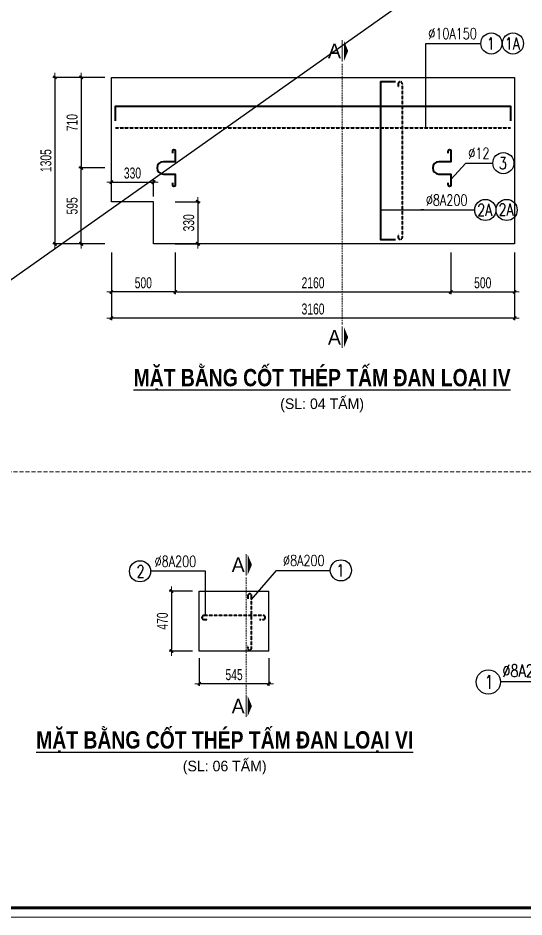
# Model space of a CAD drawing. Header units: millimetres. Extents: x -178395 to 493851, y -561170 to -280028.
# Drawn here: x 45809 to 61672, y -493607 to -465422 of the extents above; entities that cross this region are included whole.
import ezdxf
from ezdxf.enums import TextEntityAlignment as Align

# ---------------------------------------------------------------- set-up
doc = ezdxf.new("R2010")
doc.units = ezdxf.units.MM
doc.header["$MEASUREMENT"] = 0
doc.header["$PDMODE"] = 32
doc.linetypes.add('HIDDEN', pattern=[0.375, 0.25, -0.125])
doc.layers.get('Defpoints').update_dxf_attribs({"color": 1})
doc.layers.add('KCS_Plotter', color=11, linetype='Continuous', plot=False)
for name, color, linetype, lineweight in [('Khungten_LCDI', 7, 'Continuous', 5), ('LC Dim', 8, 'Continuous', 18), ('LC Khac', 4, 'Continuous', 9), ('LC MANH DUT', 35, 'HIDDEN', 5), ('LC Net dam2', 6, 'Continuous', 40), ('LC Net thay', 63, 'Continuous', 25), ('LC Text1', 3, 'Continuous', 20), ('LC Text2', 7, 'Continuous', 25)]:
    doc.layers.add(name, color=color, linetype=linetype, lineweight=lineweight)
doc.styles.add('HOATBIF', font='hoatbif.shx', dxfattribs={"width": 0.7})
doc.styles.add('Khungten', font='VHAVAN.TTF', dxfattribs={"width": 0.9, "height": 5000})
doc.styles.add('LC 1', font='VHAVANB.TTF')
doc.styles.add('LC 3', font='vnsimli.shx', dxfattribs={"width": 0.75})
doc.styles.add('LC3', font='VHARIALB.TTF', dxfattribs={"width": 0.8})
doc.styles.add('Title', font='VHBLACK.TTF', dxfattribs={"width": 0.8})
doc.dimstyles.new('1-170', dxfattribs={"dimscale": 138, "dimtxt": 2.5, "dimasz": 0.35, "dimexe": 0.5, "dimexo": 0, "dimgap": 0.8, "dimtad": 1, "dimdec": 0, "dimzin": 0, "dimdsep": 46, "dimtxsty": 'HOATBIF', "dimblk1": 'DOT', "dimblk2": 'DOT', "dimsah": 1, "dimcen": -1, "dimdle": 1, "dimclrd": 256, "dimclre": 256, "dimclrt": 4, "dimadec": 3, "dimazin": 2, "dimtfac": 0.333333, "dimtdec": 0, "dimtix": 1, "dimtmove": 2, "dimatfit": 3, "dimldrblk": 'DOT', "dimfxl": 1, "dimtvp": 0.833333, "dimtolj": 1, "dimtzin": 0, "dimarcsym": 0})

# ---------------------------------------------------------------- blocks, each defined once
blk = doc.blocks.new('lcdi fix')
at = {"layer": 'Defpoints', "lineweight": 0}
blk.add_lwpolyline([(-1200, -14850), (-1200, 14850), (40800, 14850), (40800, -14850)], close=True, dxfattribs=at)
at = {"layer": 'Khungten_LCDI', "color": 5, "lineweight": 60}
blk.add_lwpolyline([(0, -14650), (0, 14650), (40600, 14650), (40600, -14650)], close=True, dxfattribs=at)
at = {"color": 7, "style": 'Khungten', "width": 0.8}
for tag, p in [('REVISION', (39499, -10746)), ('NGAYHT', (39546, -11609))]:
    blk.add_attdef(tag, text='', height=200, dxfattribs=at).set_placement(p, align=Align.CENTER)
at = {"layer": 'LC Text1', "color": 3, "style": 'LC 1', "width": 1.834006}
for tag, p, p2 in [('TENBANVE1', (36913, -8886), (40339, -8886)), ('TENBANVE2', (36913, -9562), (40339, -9562))]:
    blk.add_attdef(tag, text='', height=250, dxfattribs=at).set_placement(p, p2, align=Align.FIT)
at = {"layer": 'LC Text1', "style": 'Title', "width": 0.7}
blk.add_attdef('SOBANVE', text='', height=250, dxfattribs=at).set_placement((39562, -13896), align=Align.CENTER)
blk = doc.blocks.new('DOT')
at = {"layer": 'LC Dim'}
blk.add_line((-3, 0), (3, 0), dxfattribs=at)
at = {"layer": 'LC Dim', "color": 4}
blk.add_line((-1, -1), (1, 1), dxfattribs=at)
blk.add_lwpolyline([(0.5, 1), (-1, -0.5), (-0.5, -1), (1, 0.5)], close=True, dxfattribs=at)
blk = doc.blocks.new('*D450')
at = {"layer": 'Defpoints', "color": 0, "transparency": 16777216}
for p in [(48738, -472777), (61378, -472777), (48738, -474831)]:
    blk.add_point(p, dxfattribs=at)
at = {"layer": 'LC Dim', "lineweight": -2, "transparency": 16777216}
for p, q in [((48738, -472777), (48738, -474900)), ((61378, -472777), (61378, -474900)), ((61330, -474831), (48787, -474831))]:
    blk.add_line(p, q, dxfattribs=at)
at = {"layer": 'LC Dim', "lineweight": -2, "transparency": 16777216, "xscale": 48.3, "yscale": 48.3, "zscale": 48.3, "rotation": 180}
blk.add_blockref('DOT', (48738, -474831), dxfattribs=at)
at = {"layer": 'LC Dim', "lineweight": -2, "transparency": 16777216, "xscale": 48.3, "yscale": 48.3, "zscale": 48.3}
blk.add_blockref('DOT', (61378, -474831), dxfattribs=at)
at = {"layer": 'LC Dim', "color": 4, "transparency": 16777216, "insert": (55058, -474548), "char_height": 345, "attachment_point": 5, "style": 'HOATBIF'}
blk.add_mtext('\\A1;3160', dxfattribs=at)
blk = doc.blocks.new('_Dot')
at = {"color": 0, "linetype": 'ByBlock', "lineweight": -2}
blk.add_line((-0.5, 0), (-1, 0), dxfattribs=at)
at = {"color": 0, "linetype": 'ByBlock', "const_width": 0.5}
blk.add_lwpolyline([(-0.25, 0, 1), (0.25, 0, 1)], format="xyb", close=True, dxfattribs=at)
blk = doc.blocks.new('*D451')
at = {"layer": 'Defpoints', "color": 0, "transparency": 16777216}
for p in [(48527, -467283), (47790, -470123), (48527, -470123)]:
    blk.add_point(p, dxfattribs=at)
at = {"layer": 'LC Dim', "lineweight": -2, "transparency": 16777216}
for p, q in [((48527, -467283), (47721, -467283)), ((47790, -467331), (47790, -470074)), ((48527, -470123), (47721, -470123))]:
    blk.add_line(p, q, dxfattribs=at)
at = {"layer": 'LC Dim', "lineweight": -2, "transparency": 16777216, "xscale": 48.3, "yscale": 48.3, "zscale": 48.3}
for p, rotation in [((47790, -467283), 90), ((47790, -470123), 270)]:
    blk.add_blockref('DOT', p, dxfattribs=dict(at, rotation=rotation))
at = {"layer": 'LC Dim', "color": 4, "transparency": 16777216, "insert": (47507, -468703), "char_height": 345, "attachment_point": 5, "rotation": 90, "style": 'HOATBIF'}
blk.add_mtext('\\A1;710', dxfattribs=at)
blk = doc.blocks.new('*D454')
at = {"layer": 'Defpoints', "color": 0, "transparency": 16777216}
for p in [(48738, -472777), (50738, -472777), (48738, -474009)]:
    blk.add_point(p, dxfattribs=at)
at = {"layer": 'LC Dim', "lineweight": -2, "transparency": 16777216}
for p, q in [((48738, -472777), (48738, -474078)), ((50738, -472777), (50738, -474078)), ((50690, -474009), (48787, -474009))]:
    blk.add_line(p, q, dxfattribs=at)
at = {"layer": 'LC Dim', "lineweight": -2, "transparency": 16777216, "xscale": 48.3, "yscale": 48.3, "zscale": 48.3, "rotation": 180}
blk.add_blockref('DOT', (48738, -474009), dxfattribs=at)
at = {"layer": 'LC Dim', "lineweight": -2, "transparency": 16777216, "xscale": 48.3, "yscale": 48.3, "zscale": 48.3}
blk.add_blockref('DOT', (50738, -474009), dxfattribs=at)
at = {"layer": 'LC Dim', "color": 4, "transparency": 16777216, "insert": (49738, -473726), "char_height": 345, "attachment_point": 5, "style": 'HOATBIF'}
blk.add_mtext('\\A1;500', dxfattribs=at)
blk = doc.blocks.new('*D455')
at = {"layer": 'Defpoints', "color": 0, "transparency": 16777216}
for p in [(50738, -472777), (59378, -472777), (59378, -474009)]:
    blk.add_point(p, dxfattribs=at)
at = {"layer": 'LC Dim', "lineweight": -2, "transparency": 16777216}
for p, q in [((50738, -472777), (50738, -474078)), ((59378, -472777), (59378, -474078)), ((50787, -474009), (59330, -474009))]:
    blk.add_line(p, q, dxfattribs=at)
at = {"layer": 'LC Dim', "lineweight": -2, "transparency": 16777216, "xscale": 48.3, "yscale": 48.3, "zscale": 48.3, "rotation": 180}
blk.add_blockref('DOT', (50738, -474009), dxfattribs=at)
at = {"layer": 'LC Dim', "lineweight": -2, "transparency": 16777216, "xscale": 48.3, "yscale": 48.3, "zscale": 48.3}
blk.add_blockref('DOT', (59378, -474009), dxfattribs=at)
at = {"layer": 'LC Dim', "color": 4, "transparency": 16777216, "insert": (55058, -473726), "char_height": 345, "attachment_point": 5, "style": 'HOATBIF'}
blk.add_mtext('\\A1;2160', dxfattribs=at)
blk = doc.blocks.new('TIEUDE1')
at = {"layer": 'LC Text2', "color": 7, "style": 'LC 1'}
blk.add_attdef('TIªU§Ò', text='', height=5, dxfattribs=at).set_placement((0, 0), align=Align.BOTTOM_CENTER)
blk.add_attdef('TL', text='', height=3, dxfattribs=at).set_placement((0, -2), align=Align.TOP_CENTER)
blk = doc.blocks.new('*D456')
at = {"layer": 'Defpoints', "color": 0, "transparency": 16777216}
for p in [(59378, -472777), (61378, -472777), (61378, -474009)]:
    blk.add_point(p, dxfattribs=at)
at = {"layer": 'LC Dim', "lineweight": -2, "transparency": 16777216}
for p, q in [((59378, -472777), (59378, -474078)), ((61378, -472777), (61378, -474078)), ((59427, -474009), (61330, -474009))]:
    blk.add_line(p, q, dxfattribs=at)
at = {"layer": 'LC Dim', "lineweight": -2, "transparency": 16777216, "xscale": 48.3, "yscale": 48.3, "zscale": 48.3, "rotation": 180}
blk.add_blockref('DOT', (59378, -474009), dxfattribs=at)
at = {"layer": 'LC Dim', "lineweight": -2, "transparency": 16777216, "xscale": 48.3, "yscale": 48.3, "zscale": 48.3}
blk.add_blockref('DOT', (61378, -474009), dxfattribs=at)
at = {"layer": 'LC Dim', "color": 4, "transparency": 16777216, "insert": (60378, -473726), "char_height": 345, "attachment_point": 5, "style": 'HOATBIF'}
blk.add_mtext('\\A1;500', dxfattribs=at)
blk = doc.blocks.new('*D458')
at = {"layer": 'Defpoints', "color": 0, "transparency": 16777216}
for p in [(48527, -467283), (46969, -472503), (48527, -472503)]:
    blk.add_point(p, dxfattribs=at)
at = {"layer": 'LC Dim', "lineweight": -2, "transparency": 16777216}
for p, q in [((48527, -467283), (46900, -467283)), ((46969, -467331), (46969, -472454)), ((48527, -472503), (46900, -472503))]:
    blk.add_line(p, q, dxfattribs=at)
at = {"layer": 'LC Dim', "lineweight": -2, "transparency": 16777216, "xscale": 48.3, "yscale": 48.3, "zscale": 48.3}
for p, rotation in [((46969, -467283), 90), ((46969, -472503), 270)]:
    blk.add_blockref('DOT', p, dxfattribs=dict(at, rotation=rotation))
at = {"layer": 'LC Dim', "color": 4, "transparency": 16777216, "insert": (46686, -469893), "char_height": 345, "attachment_point": 5, "rotation": 90, "style": 'HOATBIF'}
blk.add_mtext('\\A1;1305', dxfattribs=at)
blk = doc.blocks.new('*D459')
at = {"layer": 'Defpoints', "color": 0, "transparency": 16777216}
for p in [(47790, -470123), (48527, -470123), (48527, -472503)]:
    blk.add_point(p, dxfattribs=at)
at = {"layer": 'LC Dim', "lineweight": -2, "transparency": 16777216}
for p, q in [((48527, -470123), (47721, -470123)), ((47790, -472454), (47790, -470171)), ((48527, -472503), (47721, -472503))]:
    blk.add_line(p, q, dxfattribs=at)
at = {"layer": 'LC Dim', "lineweight": -2, "transparency": 16777216, "xscale": 48.3, "yscale": 48.3, "zscale": 48.3}
for p, rotation in [((47790, -470123), 90), ((47790, -472503), 270)]:
    blk.add_blockref('DOT', p, dxfattribs=dict(at, rotation=rotation))
at = {"layer": 'LC Dim', "color": 4, "transparency": 16777216, "insert": (47507, -471313), "char_height": 345, "attachment_point": 5, "rotation": 90, "style": 'HOATBIF'}
blk.add_mtext('\\A1;595', dxfattribs=at)
blk = doc.blocks.new('*D460')
at = {"layer": 'Defpoints', "color": 0, "transparency": 16777216}
for p in [(50058, -470568), (48738, -471013), (50058, -471015)]:
    blk.add_point(p, dxfattribs=at)
at = {"layer": 'LC Dim', "lineweight": -2, "transparency": 16777216}
for p, q in [((48738, -471013), (48738, -470499)), ((48787, -470568), (50010, -470568)), ((50058, -471015), (50058, -470499))]:
    blk.add_line(p, q, dxfattribs=at)
at = {"layer": 'LC Dim', "lineweight": -2, "transparency": 16777216, "xscale": 48.3, "yscale": 48.3, "zscale": 48.3, "rotation": 180}
blk.add_blockref('DOT', (48738, -470568), dxfattribs=at)
at = {"layer": 'LC Dim', "lineweight": -2, "transparency": 16777216, "xscale": 48.3, "yscale": 48.3, "zscale": 48.3}
blk.add_blockref('DOT', (50058, -470568), dxfattribs=at)
at = {"layer": 'LC Dim', "color": 4, "transparency": 16777216, "insert": (49398, -470285), "char_height": 345, "attachment_point": 5, "style": 'HOATBIF'}
blk.add_mtext('\\A1;330', dxfattribs=at)
blk = doc.blocks.new('*D461')
at = {"layer": 'Defpoints', "color": 0, "transparency": 16777216}
for p in [(50735, -471183), (50735, -472503), (51446, -472503)]:
    blk.add_point(p, dxfattribs=at)
at = {"layer": 'LC Dim', "lineweight": -2, "transparency": 16777216}
for p, q in [((50735, -471183), (51515, -471183)), ((51446, -471231), (51446, -472454)), ((50735, -472503), (51515, -472503))]:
    blk.add_line(p, q, dxfattribs=at)
at = {"layer": 'LC Dim', "lineweight": -2, "transparency": 16777216, "xscale": 48.3, "yscale": 48.3, "zscale": 48.3}
for p, rotation in [((51446, -471183), 90), ((51446, -472503), 270)]:
    blk.add_blockref('DOT', p, dxfattribs=dict(at, rotation=rotation))
at = {"layer": 'LC Dim', "color": 4, "transparency": 16777216, "insert": (51163, -471843), "char_height": 345, "attachment_point": 5, "rotation": 90, "style": 'HOATBIF'}
blk.add_mtext('\\A1;330', dxfattribs=at)
blk = doc.blocks.new('*D953')
at = {"layer": 'Defpoints', "color": 0, "transparency": 16777216}
for p in [(51493, -485491), (53673, -485491), (51493, -486294)]:
    blk.add_point(p, dxfattribs=at)
at = {"layer": 'LC Dim', "lineweight": -2, "transparency": 16777216}
for p, q in [((51493, -485491), (51493, -486363)), ((53673, -485491), (53673, -486363)), ((53625, -486294), (51542, -486294))]:
    blk.add_line(p, q, dxfattribs=at)
at = {"layer": 'LC Dim', "lineweight": -2, "transparency": 16777216, "xscale": 48.3, "yscale": 48.3, "zscale": 48.3, "rotation": 180}
blk.add_blockref('DOT', (51493, -486294), dxfattribs=at)
at = {"layer": 'LC Dim', "lineweight": -2, "transparency": 16777216, "xscale": 48.3, "yscale": 48.3, "zscale": 48.3}
blk.add_blockref('DOT', (53673, -486294), dxfattribs=at)
at = {"layer": 'LC Dim', "color": 4, "transparency": 16777216, "insert": (52583, -486011), "char_height": 345, "attachment_point": 5, "style": 'HOATBIF'}
blk.add_mtext('\\A1;545', dxfattribs=at)
blk = doc.blocks.new('*D956')
at = {"layer": 'Defpoints', "color": 0, "transparency": 16777216}
for p in [(51282, -483390), (50621, -485270), (51282, -485270)]:
    blk.add_point(p, dxfattribs=at)
at = {"layer": 'LC Dim', "lineweight": -2, "transparency": 16777216}
for p, q in [((51282, -483390), (50552, -483390)), ((50621, -483438), (50621, -485222)), ((51282, -485270), (50552, -485270))]:
    blk.add_line(p, q, dxfattribs=at)
at = {"layer": 'LC Dim', "lineweight": -2, "transparency": 16777216, "xscale": 48.3, "yscale": 48.3, "zscale": 48.3}
for p, rotation in [((50621, -483390), 90), ((50621, -485270), 270)]:
    blk.add_blockref('DOT', p, dxfattribs=dict(at, rotation=rotation))
at = {"layer": 'LC Dim', "color": 4, "transparency": 16777216, "insert": (50338, -484330), "char_height": 345, "attachment_point": 5, "rotation": 90, "style": 'HOATBIF'}
blk.add_mtext('\\A1;470', dxfattribs=at)

msp = doc.modelspace()

# ---------------------------------------------------------------- linework, layer by layer
at = {"layer": 'KCS_Plotter'}
msp.add_line((17325.3, -493607.1), (78051, -450665.4), dxfattribs=at)
at = {"layer": 'LC Khac', "color": 1, "ltscale": 2}
for p, q in [((55974.8, -466120.7), (55974.8, -466789.2)), ((55974.8, -475097.1), (55974.8, -475765.6)), ((52957.4, -482228.2), (52957.4, -482896.7)), ((52957.4, -486662.4), (52957.4, -487330.8))]:
    msp.add_line(p, q, dxfattribs=at)
for points in [[(56159.3, -466454.9, 0, 649.2, 0), (56025.2, -466454.9, 378.7, 378.7, 0)], [(56159.3, -475431.4, 0, 649.2, 0), (56025.2, -475431.4, 378.7, 378.7, 0)], [(53141.9, -482562.5, 0, 649.2, 0), (53007.8, -482562.5, 378.7, 378.7, 0)], [(53141.9, -486993.9, 0, 649.2, 0), (53007.8, -486993.9, 378.7, 378.7, 0)]]:
    msp.add_lwpolyline(points, format="xyseb", dxfattribs=at)
at = {"layer": 'LC MANH DUT', "ltscale": 200}
for p, q in [((55974.8, -466856.3), (55974.8, -475036.7)), ((52957.4, -482963.8), (52957.4, -486900.8))]:
    msp.add_line(p, q, dxfattribs=at)
at = {"layer": 'LC MANH DUT', "ltscale": 500}
msp.add_line((72044, -479646.9), (19125.8, -479646.9), dxfattribs=at)
at = {"layer": 'LC Net dam2', "linetype": 'HIDDEN', "ltscale": 2}
msp.add_line((48866.3, -468864.3), (61250.6, -468864.3), dxfattribs=at)
at = {"layer": 'LC Net dam2'}
for points in [[(57644.5, -472374.6), (57181.8, -472374.6), (57181.8, -467410.6), (57644.5, -467410.6)], [(48866.3, -468651.3), (48866.3, -468188.6), (61250.6, -468188.6), (61250.6, -468651.3)]]:
    msp.add_lwpolyline(points, dxfattribs=at)
at = {"layer": 'LC Net dam2', "linetype": 'HIDDEN', "ltscale": 2}
for points in [[(57728.3, -472185.8), (57728.3, -472298.7, 1), (57857.5, -472298.7), (57857.5, -467486.6, 1), (57728.3, -467486.6), (57728.3, -467599.5)], [(53013, -485081.4), (53012.8, -485181.5, 1), (53127.4, -485181.7), (53130.7, -483536, 1), (53016.1, -483535.8), (53015.9, -483635.9)], [(53384.3, -484282.2), (53497.2, -484282.2, 1), (53497.2, -484153), (51641.3, -484153, 1), (51641.3, -484282.2), (51754.2, -484282.2)]]:
    msp.add_lwpolyline(points, format="xyb", dxfattribs=at)
at = {"layer": 'LC Net dam2'}
for points in [[(50659.2, -469659.4), (50659.2, -469581.6, -1), (50738.4, -469581.6), (50738.4, -469928.7), (50365.9, -469928.7, 1), (50365.9, -470316.6), (50738.4, -470316.6), (50738.4, -470663.6, -1), (50659.2, -470663.6), (50659.2, -470585.8)], [(59299.2, -469659.4), (59299.2, -469581.6, -1), (59378.4, -469581.6), (59378.4, -469928.7), (59005.9, -469928.7, 1), (59005.9, -470316.6), (59378.4, -470316.6), (59378.4, -470663.6, -1), (59299.2, -470663.6), (59299.2, -470585.8)]]:
    msp.add_lwpolyline(points, format="xyb", dxfattribs=at)
at = {"layer": 'LC Net thay', "ltscale": 0.2}
for p, q in [((51493.4, -483390.2), (53673.4, -483390.2)), ((51493.4, -485270.2), (51493.4, -483390.2)), ((53673.4, -485270.2), (53673.4, -483390.2)), ((51493.4, -484522.7), (51493.4, -484522.7)), ((53673.4, -485270.2), (51493.4, -485270.2))]:
    msp.add_line(p, q, dxfattribs=at)
msp.add_lwpolyline([(48738.4, -471182.6), (48738.4, -468642.6), (48738.4, -467826.1), (48738.4, -467826.1), (48738.4, -467282.6), (61378.4, -467282.6), (61378.4, -467786.1), (61378.4, -467826.1), (61378.4, -468642.6), (61378.4, -468682.6), (61378.4, -472502.6), (50058.4, -472502.6), (50058.4, -471182.6), (48738.4, -471182.6)], dxfattribs=at)
at = {"layer": 'LC Text2', "ltscale": 100}
for centre, radius in [((60649.1, -466221), 331.6), ((61325, -466221), 331.6), ((61025.8, -469972.6), 331.6), ((60459.4, -471439.9), 331.6), ((61126.3, -471439.9), 331.6), ((49635.8, -482768.6), 331.6), ((55931.6, -482739.6), 331.6), ((60552.9, -486239), 378.9)]:
    msp.add_circle(centre, radius, dxfattribs=at)

# ---------------------------------------------------------------- block references
at = {"layer": 'LC Net thay', "xscale": 1.44585, "yscale": 1.44585, "zscale": 1.44585}
msp.add_blockref('lcdi fix', (19060.3, -472136.3), dxfattribs=at)
at = {"layer": 'LC Text2'}
ref = msp.add_blockref('TIEUDE1', (55343, -477130.6), dxfattribs=dict(at, xscale=110.1599971429216, yscale=110.1599971429216, zscale=110.1599971429216))
ref.add_attrib('TIªU§Ò', '%%UmÆt b»ng cèt thÐp tÊm ®an LO¹I iv', dxfattribs={"color": 7, "height": 542.473, "style": 'LC3', "width": 0.8}).set_placement((55343, -477130.6), align=Align.BOTTOM_CENTER)
ref.add_attrib('TL', '(SL: 04 TÊM)', dxfattribs={"color": 7, "height": 330.48, "style": 'LC 1'}).set_placement((55343, -477350.9), align=Align.TOP_CENTER)
ref = msp.add_blockref('TIEUDE1', (52289.7, -488488.1), dxfattribs=dict(at, xscale=110.1599971429216, yscale=110.1599971429216, zscale=110.1599971429216))
ref.add_attrib('TIªU§Ò', '%%UmÆt b»ng cèt thÐp tÊm ®an LO¹I Vi', dxfattribs={"color": 7, "height": 542.473, "style": 'LC3', "width": 0.8}).set_placement((52289.7, -488488.1), align=Align.BOTTOM_CENTER)
ref.add_attrib('TL', '(SL: 06 TÊM)', dxfattribs={"color": 7, "height": 330.48, "style": 'LC 1'}).set_placement((52289.7, -488708.5), align=Align.TOP_CENTER)

# ---------------------------------------------------------------- texts
at = {"ltscale": 2, "style": 'LC 1'}
for p in [(55728.9, -466454.9), (55728.9, -475431.4), (52711.5, -482562.5), (52711.5, -486993.9)]:
    msp.add_attdef('A', text='A', height=454.4, dxfattribs=at).set_placement(p, align=Align.MIDDLE_CENTER)
at = {"layer": 'LC Text2', "linetype": 'ByBlock', "style": 'LC 3', "width": 0.75}
for s, height, p in [('%%C10A150', 344.25, (58669.1, -466083.6)), ('%%C12', 344.25, (59924.5, -469835.2)), ('%%C8A200', 344.25, (58594.8, -471302.5)), ('%%C8A200', 344.25, (50091.2, -482631.2)), ('%%C8A200', 344.25, (54116.3, -482602.2)), ('%%C8A200', 393.43, (60993.6, -486082))]:
    msp.add_text(s, height=height, dxfattribs=at).set_placement(p)
at = {"layer": 'LC Text2', "ltscale": 100, "style": 'LC 3', "width": 0.75}
for s, height, p in [('1', 378.7, (60630.4, -466221)), ('1A', 378.67, (61306.3, -466221)), ('3', 378.7, (61007.1, -469972.6)), ('2A', 378.67, (60440.6, -471439.9)), ('2A', 378.67, (61107.6, -471428.9)), ('2', 378.7, (49654.5, -482768.6)), ('1', 378.7, (55912.9, -482739.6)), ('1', 432.8, (60574.3, -486239))]:
    msp.add_text(s, height=height, dxfattribs=at).set_placement(p, align=Align.MIDDLE_CENTER)

# ---------------------------------------------------------------- dimensions: what is measured, and where the dimension line sits
at = {"layer": 'LC Dim'}
for base, p1, p2, angle, picture, middle in [((46968.9, -472502.6), (48527, -467282.6), (48527, -472502.6), 90, '*D458', (46686, -469892.6)), ((47789.9, -470122.6), (48527, -467282.6), (48527, -470122.6), 90, '*D451', (47507, -468702.6)), ((47789.9, -470122.6), (48527, -472502.6), (48527, -470122.6), 270, '*D459', (47507, -471312.6)), ((51445.9, -472502.6), (50735.4, -471182.6), (50735.4, -472502.6), 90, '*D461', (51163, -471842.6)), ((61378.4, -474009.4), (59378.4, -472776.9), (61378.4, -472776.9), 180, '*D456', (60378.4, -473726.5)), ((50620.6, -485270.2), (51282, -483390.2), (51282, -485270.2), 90, '*D956', (50337.7, -484330.2))]:
    dim = msp.add_linear_dim(base=base, p1=p1, p2=p2, angle=angle, dimstyle='1-170', override={"dimlfac": 0.25}, dxfattribs=at)
    dim.commit()
    dim.dimension.update_dxf_attribs({"geometry": picture, "text_midpoint": middle})
for base, p1, p2, picture, middle in [((50058.4, -470567.9), (48738.4, -471013), (50058.4, -471015.4), '*D460', (49398.4, -470285)), ((48738.4, -474830.6), (61378.4, -472776.9), (48738.4, -472776.9), '*D450', (55058.4, -474547.7)), ((48738.4, -474009.4), (50738.4, -472776.9), (48738.4, -472776.9), '*D454', (49738.4, -473726.5)), ((59378.4, -474009.4), (50738.4, -472776.9), (59378.4, -472776.9), '*D455', (55058.4, -473726.5)), ((51493.4, -486294.4), (53673.4, -485491.1), (51493.4, -485491.1), '*D953', (52583.4, -486011.5))]:
    dim = msp.add_linear_dim(base=base, p1=p1, p2=p2, dimstyle='1-170', override={"dimlfac": 0.25}, dxfattribs=at)
    dim.commit()
    dim.dimension.update_dxf_attribs({"geometry": picture, "text_midpoint": middle})

# ---------------------------------------------------------------- leaders
for points in [[(58597.4, -468864.3), (58597.4, -466221), (60317.5, -466221)], [(58597.4, -468188.6), (58597.4, -466642.3)], [(59378.4, -470490.1), (59852.8, -469972.6), (60694.3, -469972.6)], [(57181.8, -471439.9), (58632.1, -471439.9)], [(57857.5, -471439.9), (58275.4, -471439.9), (59452.1, -471439.9)], [(58533.2, -471439.9), (58440.7, -471439.9), (60127.8, -471439.9)], [(51687.5, -484153), (51687.5, -482768.6), (49967.3, -482768.6)], [(53127.4, -483647.9), (53913, -482739.6), (55600.1, -482739.6)], [(62751.4, -485180.9), (62751.4, -486239), (60931.9, -486239)]]:
    msp.add_leader(points, dimstyle='1-170', override={"dimlfac": 0.25}, dxfattribs=at)

doc.saveas('drawing.dxf')
